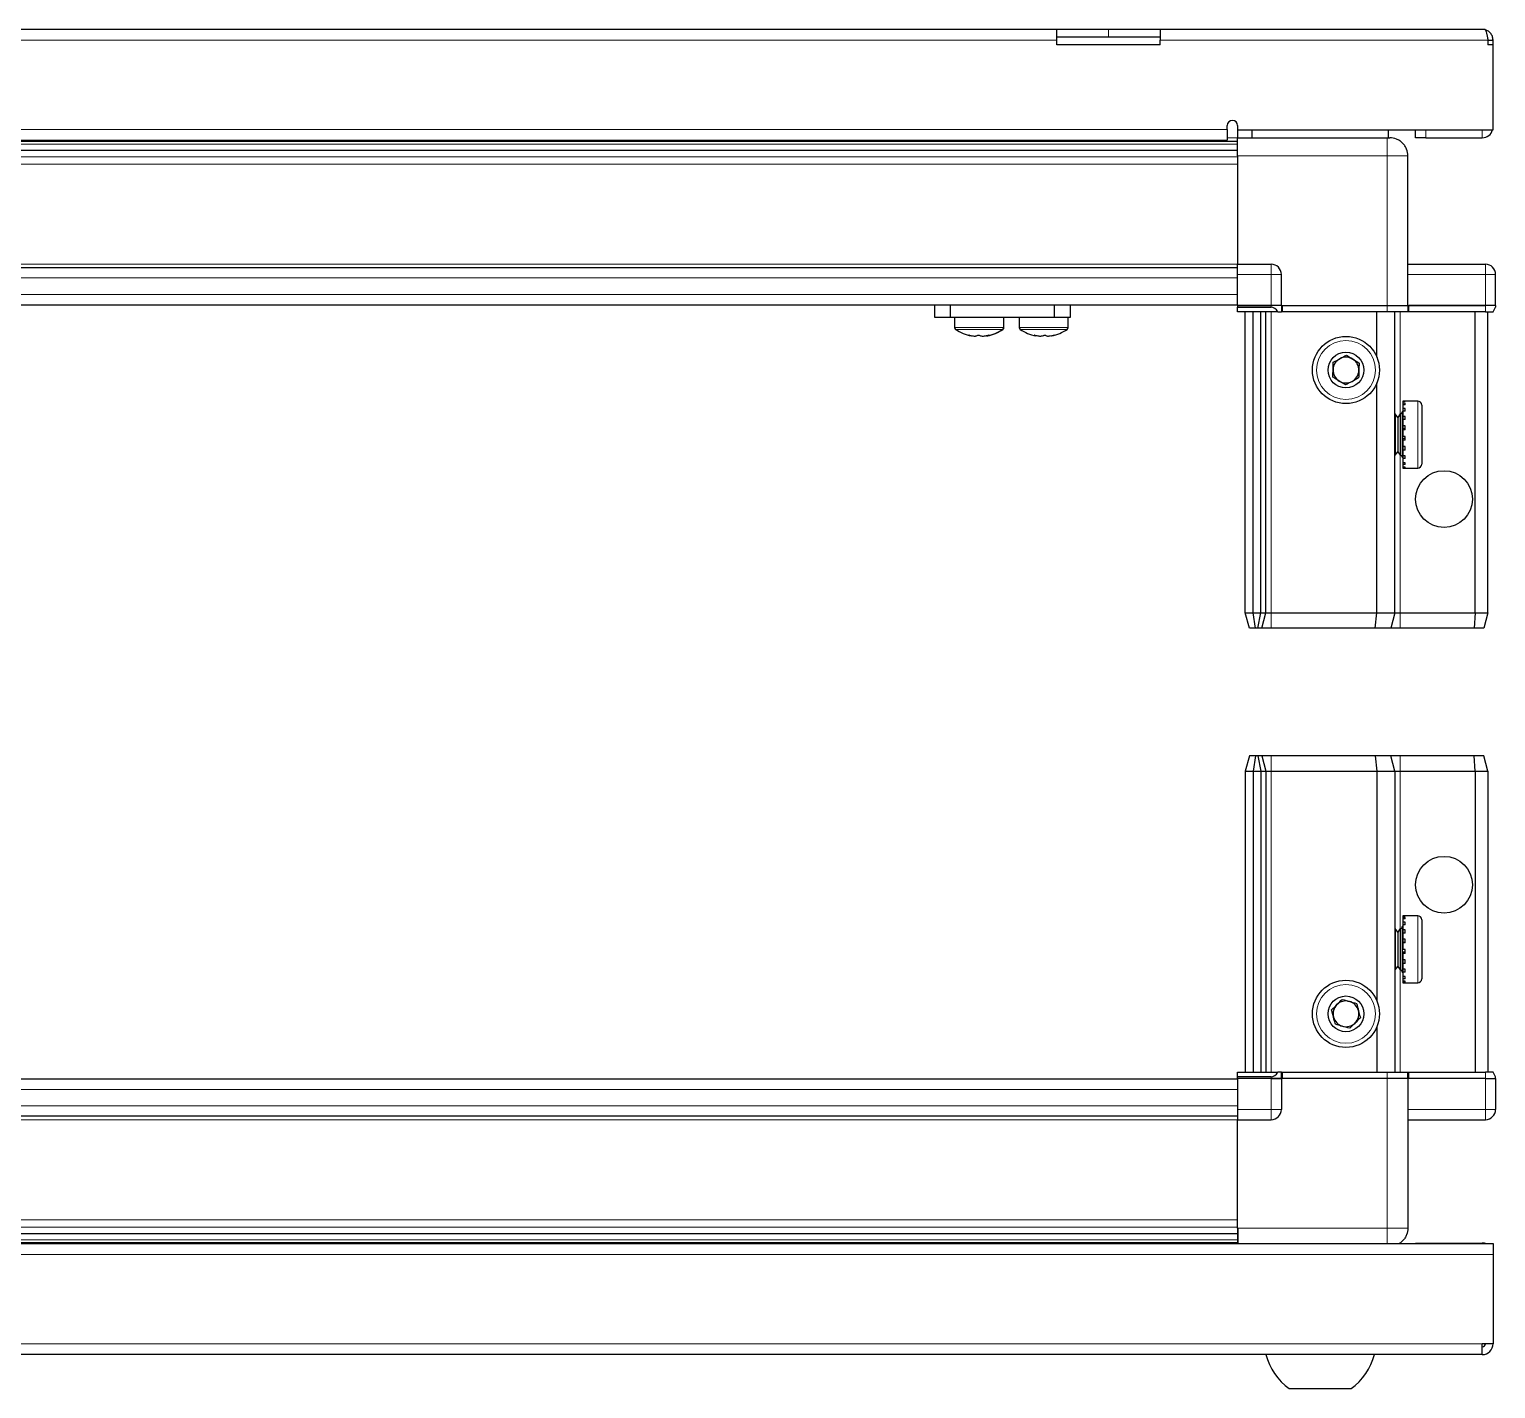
# Model space of a CAD drawing. Header units: millimetres. Extents: x 927 to 2550, y 481 to 1557.
# Drawn here: x 1266.6 to 1550.7, y 481.1 to 744.4 of the extents above; entities that cross this region are included whole.
import ezdxf

# ---------------------------------------------------------------- set-up
doc = ezdxf.new("R2010")
doc.units = ezdxf.units.MM

msp = doc.modelspace()

# ---------------------------------------------------------------- linework, layer by layer
at = {"color": 7, "linetype": 'Continuous', "lineweight": 25}
for p, q in [((1135.67, 744.43), (1465.67, 744.43)), ((1465.67, 742.33), (1465.67, 744.43)), ((1465.67, 744.43), (1475.67, 744.43)), ((1475.67, 744.43), (1485.67, 744.43)), ((1485.67, 744.43), (1485.67, 742.33)), ((1485.67, 744.43), (1548.57, 744.43)), ((1475.67, 742.93), (1465.67, 742.93)), ((1465.67, 741.43), (1465.67, 742.33)), ((1485.67, 741.43), (1465.67, 741.43)), ((1485.67, 742.93), (1475.67, 742.93)), ((1485.67, 741.43), (1485.67, 742.33)), ((1549.17, 742.33), (1549.17, 741.43)), ((1549.17, 742.33), (1550.17, 742.33)), ((1550.17, 741.43), (1549.17, 741.43)), ((1550.17, 741.43), (1550.17, 742.33)), ((1550.17, 724.93), (1550.17, 741.43)), ((1498.67, 725.03), (1498.67, 725.78)), ((1498.67, 725.03), (1498.67, 722.93)), ((1500.67, 725.78), (1500.67, 724.93)), ((1500.67, 724.93), (1550.17, 724.93)), ((1500.67, 724.93), (1500.67, 723.43)), ((1503.42, 724.93), (1503.42, 723.43)), ((1529.92, 723.43), (1529.92, 724.93)), ((1535.17, 723.43), (1535.17, 724.93)), ((1102.67, 722.93), (1498.67, 722.93)), ((1126.79, 722.78), (1474.55, 722.78)), ((1469.17, 722.93), (1469.17, 722.78)), ((1469.29, 722.93), (1469.29, 722.78)), ((1469.47, 722.93), (1469.47, 722.78)), ((1469.97, 722.93), (1469.97, 722.78)), ((1470.37, 722.93), (1470.37, 722.78)), ((1471.22, 722.93), (1471.22, 722.78)), ((1471.79, 722.93), (1471.79, 722.78)), ((1472.9, 722.93), (1472.9, 722.78)), ((1473.59, 722.93), (1473.59, 722.78)), ((1474.55, 722.78), (1474.85, 722.78)), ((1474.85, 722.93), (1474.85, 722.78)), ((1474.85, 722.78), (1474.86, 722.78)), ((1474.86, 722.78), (1475.59, 722.78)), ((1475.12, 722.93), (1475.12, 722.78)), ((1475.59, 722.93), (1475.59, 722.78)), ((1475.59, 722.78), (1476.89, 722.78)), ((1476.79, 722.78), (1500.67, 722.78)), ((1476.89, 722.93), (1476.89, 722.78)), ((1476.98, 722.93), (1476.98, 722.78)), ((1477.6, 722.93), (1477.6, 722.78)), ((1478.8, 722.93), (1478.8, 722.78)), ((1479.43, 722.93), (1479.43, 722.78)), ((1480.41, 722.93), (1480.41, 722.78)), ((1480.88, 722.93), (1480.88, 722.78)), ((1481.55, 722.93), (1481.55, 722.78)), ((1481.83, 722.93), (1481.83, 722.78)), ((1482.12, 722.93), (1482.12, 722.78)), ((1482.17, 722.78), (1482.17, 722.93)), ((1482.17, 722.93), (1482.17, 722.78)), ((1500.67, 723.43), (1529.67, 723.43)), ((1537.17, 723.43), (1535.17, 723.43)), ((1537.17, 723.43), (1548.07, 723.43)), ((1500.67, 720.98), (1100.67, 720.98)), ((1500.67, 720.95), (1100.67, 720.95)), ((1500.67, 719.93), (1500.67, 698.93)), ((1533.67, 690.93), (1533.67, 719.93)), ((1500.67, 698.93), (1507.17, 698.93)), ((1500.67, 696.93), (1500.67, 698.93)), ((1533.67, 698.93), (1548.67, 698.93)), ((1100.67, 698.28), (1500.67, 698.28)), ((1500.67, 690.93), (1500.67, 696.93)), ((1509.17, 690.93), (1509.17, 696.93)), ((1550.67, 690.93), (1550.67, 696.93)), ((1100.67, 691.08), (1500.67, 691.08)), ((1442.02, 688.58), (1442.02, 691.08)), ((1445.02, 691.08), (1445.02, 688.58)), ((1465.22, 688.58), (1465.22, 691.08)), ((1468.22, 691.08), (1468.22, 688.58)), ((1500.67, 690.93), (1507.17, 690.93)), ((1500.67, 690.93), (1500.67, 690.59)), ((1500.67, 690.93), (1500.67, 690.93)), ((1507.17, 690.93), (1500.67, 690.93)), ((1500.67, 689.73), (1500.67, 690.59)), ((1500.67, 690.59), (1500.67, 690.59)), ((1500.67, 690.59), (1507.17, 690.59)), ((1509.17, 690.93), (1507.17, 690.93)), ((1509.17, 690.93), (1509.17, 689.73)), ((1509.17, 690.93), (1509.37, 690.93)), ((1509.37, 690.93), (1529.67, 690.93)), ((1529.67, 690.93), (1533.67, 690.93)), ((1533.67, 690.93), (1533.67, 689.73)), ((1533.67, 690.93), (1533.87, 690.93)), ((1533.87, 690.93), (1548.67, 690.93)), ((1548.67, 690.93), (1533.87, 690.93)), ((1550.67, 690.93), (1548.67, 690.93)), ((1550.17, 689.73), (1550.67, 690.59)), ((1550.67, 690.93), (1550.67, 690.59)), ((1445.02, 688.58), (1442.02, 688.58)), ((1465.22, 688.58), (1445.02, 688.58)), ((1445.87, 688.58), (1445.87, 686.67)), ((1455.37, 686.67), (1455.37, 688.58)), ((1455.42, 686.67), (1455.42, 688.58)), ((1458.37, 688.58), (1458.37, 686.67)), ((1468.22, 688.58), (1465.22, 688.58)), ((1467.87, 686.67), (1467.87, 688.58)), ((1508.5, 689.73), (1500.67, 689.73)), ((1502.17, 631.43), (1502.17, 689.73)), ((1503.67, 631.43), (1503.67, 689.73)), ((1505.17, 631.43), (1505.17, 689.73)), ((1506.17, 631.43), (1506.17, 689.73)), ((1508.5, 689.73), (1509.17, 689.73)), ((1509.37, 689.73), (1509.17, 689.73)), ((1529.67, 689.73), (1509.37, 689.73)), ((1527.67, 680.93), (1527.67, 689.73)), ((1533.67, 689.73), (1529.67, 689.73)), ((1531.17, 631.43), (1531.17, 689.73)), ((1533.87, 689.73), (1533.67, 689.73)), ((1548.67, 689.73), (1533.87, 689.73)), ((1546.67, 631.43), (1546.67, 689.73)), ((1548.67, 689.73), (1550.17, 689.73)), ((1549.17, 631.43), (1549.17, 689.73)), ((1527.67, 631.43), (1527.67, 675.93)), ((1535.57, 672.43), (1532.67, 672.43)), ((1532.67, 672.43), (1532.67, 672.42)), ((1533.17, 672.42), (1532.67, 672.42)), ((1532.67, 672.42), (1532.67, 672.34)), ((1532.67, 672.34), (1532.67, 671.99)), ((1533.17, 672.34), (1532.67, 672.34)), ((1533.17, 671.99), (1532.67, 671.99)), ((1532.67, 671.99), (1532.67, 671.69)), ((1532.67, 671.69), (1532.67, 670.97)), ((1533.17, 671.69), (1532.67, 671.69)), ((1533.17, 670.97), (1532.67, 670.97)), ((1532.67, 670.97), (1532.67, 670.48)), ((1532.67, 670.48), (1532.67, 669.46)), ((1533.17, 670.48), (1532.67, 670.48)), ((1533.17, 672.34), (1533.17, 672.42)), ((1533.17, 671.69), (1533.17, 671.99)), ((1533.17, 670.48), (1533.17, 670.97)), ((1536.37, 671.63), (1536.37, 670.14)), ((1531.21, 669.93), (1531.17, 669.93)), ((1531.69, 669.24), (1531.21, 669.93)), ((1531.21, 669.93), (1531.21, 668.88)), ((1531.21, 668.88), (1531.21, 661.93)), ((1532.17, 669.93), (1531.69, 669.24)), ((1531.69, 669.24), (1531.69, 668.37)), ((1531.69, 668.37), (1531.69, 662.62)), ((1532.17, 669.93), (1532.17, 668.88)), ((1532.17, 668.88), (1532.17, 661.93)), ((1532.67, 670.33), (1532.57, 670.33)), ((1532.57, 670.33), (1532.57, 661.53)), ((1533.17, 669.46), (1532.67, 669.46)), ((1532.67, 669.46), (1532.67, 668.82)), ((1532.67, 668.82), (1532.67, 667.6)), ((1533.17, 668.82), (1532.67, 668.82)), ((1533.17, 667.6), (1532.67, 667.6)), ((1532.67, 667.6), (1532.67, 667.06)), ((1533.17, 668.82), (1533.17, 669.46)), ((1533.17, 666.88), (1533.17, 667.6)), ((1536.37, 670.14), (1536.37, 660.23)), ((1533.17, 667.06), (1532.67, 667.06)), ((1532.67, 666.88), (1532.67, 665.58)), ((1533.17, 666.88), (1532.67, 666.88)), ((1533.17, 665.58), (1532.67, 665.58)), ((1533.17, 665.19), (1532.67, 665.19)), ((1532.67, 665.19), (1532.67, 664.84)), ((1533.17, 664.84), (1532.67, 664.84)), ((1532.67, 664.84), (1532.67, 663.59)), ((1533.17, 664.84), (1533.17, 665.58)), ((1531.17, 661.93), (1531.21, 661.93)), ((1531.21, 661.93), (1531.69, 662.62)), ((1531.69, 662.62), (1532.17, 661.93)), ((1533.17, 663.59), (1532.67, 663.59)), ((1532.67, 663.59), (1532.67, 662.92)), ((1532.67, 662.92), (1532.67, 661.83)), ((1533.17, 662.92), (1532.67, 662.92)), ((1533.17, 661.83), (1532.67, 661.83)), ((1532.67, 661.83), (1532.67, 661.28)), ((1533.17, 662.92), (1533.17, 663.59)), ((1533.17, 661.28), (1533.17, 661.83)), ((1532.57, 661.53), (1532.67, 661.53)), ((1532.67, 661.28), (1532.67, 660.47)), ((1533.17, 661.28), (1532.67, 661.28)), ((1533.17, 660.47), (1532.67, 660.47)), ((1532.67, 660.47), (1532.67, 660.11)), ((1532.67, 660.11), (1532.67, 659.65)), ((1533.17, 660.11), (1532.67, 660.11)), ((1533.17, 659.65), (1532.67, 659.65)), ((1532.67, 659.65), (1532.67, 659.5)), ((1532.67, 659.5), (1532.67, 659.43)), ((1533.17, 659.5), (1532.67, 659.5)), ((1532.67, 659.43), (1535.57, 659.43)), ((1533.17, 660.11), (1533.17, 660.47)), ((1533.17, 659.5), (1533.17, 659.65)), ((1502.17, 631.43), (1503.67, 631.43)), ((1502.98, 628.43), (1502.17, 631.43)), ((1503.67, 631.43), (1505.17, 631.43)), ((1504.13, 628.43), (1503.67, 631.43)), ((1504.63, 628.43), (1505.17, 631.43)), ((1505.17, 631.43), (1506.17, 631.43)), ((1505.37, 628.43), (1506.17, 631.43)), ((1506.17, 631.43), (1507.17, 631.43)), ((1507.17, 631.43), (1527.67, 631.43)), ((1527.34, 628.43), (1527.67, 631.43)), ((1527.67, 631.43), (1531.17, 631.43)), ((1531.17, 631.43), (1530.37, 628.43)), ((1531.17, 631.43), (1532.17, 631.43)), ((1532.17, 631.43), (1546.67, 631.43)), ((1546.67, 631.43), (1546.52, 628.43)), ((1546.67, 631.43), (1549.17, 631.43)), ((1549.17, 631.43), (1548.37, 628.43)), ((1504.13, 628.43), (1502.98, 628.43)), ((1504.63, 628.43), (1504.13, 628.43)), ((1505.37, 628.43), (1504.63, 628.43)), ((1507.17, 628.43), (1505.37, 628.43)), ((1527.34, 628.43), (1507.17, 628.43)), ((1530.37, 628.43), (1527.34, 628.43)), ((1532.17, 628.43), (1530.37, 628.43)), ((1546.52, 628.43), (1532.17, 628.43)), ((1548.37, 628.43), (1546.52, 628.43)), ((1502.98, 603.73), (1502.17, 600.73)), ((1504.13, 603.73), (1502.98, 603.73)), ((1504.13, 603.73), (1503.67, 600.73)), ((1504.63, 603.73), (1504.13, 603.73)), ((1504.63, 603.73), (1505.17, 600.73)), ((1505.37, 603.73), (1504.63, 603.73)), ((1505.37, 603.73), (1506.17, 600.73)), ((1507.17, 603.73), (1505.37, 603.73)), ((1527.34, 603.73), (1507.17, 603.73)), ((1527.34, 603.73), (1527.67, 600.73)), ((1530.37, 603.73), (1527.34, 603.73)), ((1531.17, 600.73), (1530.37, 603.73)), ((1532.17, 603.73), (1530.37, 603.73)), ((1546.52, 603.73), (1532.17, 603.73)), ((1546.67, 600.73), (1546.52, 603.73)), ((1548.37, 603.73), (1546.52, 603.73)), ((1549.17, 600.73), (1548.37, 603.73)), ((1502.17, 600.73), (1503.67, 600.73)), ((1502.17, 600.73), (1502.17, 542.43)), ((1503.67, 600.73), (1505.17, 600.73)), ((1503.67, 600.73), (1503.67, 542.43)), ((1505.17, 600.73), (1506.17, 600.73)), ((1505.17, 600.73), (1505.17, 542.43)), ((1506.17, 600.73), (1506.17, 542.43)), ((1506.17, 600.73), (1507.17, 600.73)), ((1507.17, 600.73), (1527.67, 600.73)), ((1527.67, 600.73), (1527.67, 556.23)), ((1527.67, 600.73), (1531.17, 600.73)), ((1531.17, 600.73), (1531.17, 542.43)), ((1531.17, 600.73), (1532.17, 600.73)), ((1532.17, 600.73), (1546.67, 600.73)), ((1546.67, 600.73), (1546.67, 542.43)), ((1546.67, 600.73), (1549.17, 600.73)), ((1549.17, 600.73), (1549.17, 542.43)), ((1535.57, 572.73), (1532.67, 572.73)), ((1533.17, 572.73), (1532.67, 572.73)), ((1532.67, 572.73), (1532.67, 572.68)), ((1532.67, 572.68), (1532.67, 572.39)), ((1533.17, 572.68), (1532.67, 572.68)), ((1533.17, 572.39), (1532.67, 572.39)), ((1532.67, 572.39), (1532.67, 572.12)), ((1533.17, 572.12), (1532.67, 572.12)), ((1532.67, 572.12), (1532.67, 571.46)), ((1533.17, 571.46), (1532.67, 571.46)), ((1532.67, 571.46), (1532.67, 570.98)), ((1532.67, 570.98), (1532.67, 570.01)), ((1533.17, 570.98), (1532.67, 570.98)), ((1533.17, 572.68), (1533.17, 572.73)), ((1533.17, 572.12), (1533.17, 572.39)), ((1533.17, 570.98), (1533.17, 571.46)), ((1536.37, 571.93), (1536.37, 560.53)), ((1531.21, 570.23), (1531.17, 570.23)), ((1531.69, 569.54), (1531.21, 570.23)), ((1531.21, 570.23), (1531.21, 562.23)), ((1532.17, 570.23), (1531.69, 569.54)), ((1531.69, 569.54), (1531.69, 562.92)), ((1532.17, 570.23), (1532.17, 562.23)), ((1532.67, 570.63), (1532.57, 570.63)), ((1532.57, 570.63), (1532.57, 561.83)), ((1533.17, 570.01), (1532.67, 570.01)), ((1532.67, 570.01), (1532.67, 569.38)), ((1532.67, 569.38), (1532.67, 568.19)), ((1533.17, 569.38), (1532.67, 569.38)), ((1533.17, 568.19), (1532.67, 568.19)), ((1532.67, 568.19), (1532.67, 567.55)), ((1533.17, 569.38), (1533.17, 570.01)), ((1533.17, 567.47), (1533.17, 568.19)), ((1533.17, 567.55), (1532.67, 567.55)), ((1532.67, 567.47), (1532.67, 566.18)), ((1533.17, 567.47), (1532.67, 567.47)), ((1533.17, 566.18), (1532.67, 566.18)), ((1533.17, 565.69), (1532.67, 565.69)), ((1532.67, 565.69), (1532.67, 565.44)), ((1532.67, 565.44), (1532.67, 564.17)), ((1533.17, 565.44), (1532.67, 565.44)), ((1533.17, 565.44), (1533.17, 566.18)), ((1531.21, 562.23), (1531.69, 562.92)), ((1531.69, 562.92), (1532.17, 562.23)), ((1533.17, 564.17), (1532.67, 564.17)), ((1532.67, 564.17), (1532.67, 563.48)), ((1532.67, 563.48), (1532.67, 562.37)), ((1533.17, 563.48), (1532.67, 563.48)), ((1533.17, 563.48), (1533.17, 564.17)), ((1531.17, 562.23), (1531.21, 562.23)), ((1532.57, 561.83), (1532.67, 561.83)), ((1533.17, 562.37), (1532.67, 562.37)), ((1532.67, 562.37), (1532.67, 561.8)), ((1532.67, 561.8), (1532.67, 560.94)), ((1533.17, 561.8), (1532.67, 561.8)), ((1533.17, 560.94), (1532.67, 560.94)), ((1532.67, 560.94), (1532.67, 560.54)), ((1532.67, 560.54), (1532.67, 560.03)), ((1533.17, 560.54), (1532.67, 560.54)), ((1533.17, 560.03), (1532.67, 560.03)), ((1532.67, 560.03), (1532.67, 559.85)), ((1532.67, 559.85), (1532.67, 559.73)), ((1533.17, 559.85), (1532.67, 559.85)), ((1532.67, 559.73), (1535.57, 559.73)), ((1533.17, 561.8), (1533.17, 562.37)), ((1533.17, 560.54), (1533.17, 560.94)), ((1533.17, 559.85), (1533.17, 560.03)), ((1527.67, 551.23), (1527.67, 542.43)), ((1500.67, 541.08), (1100.67, 541.08)), ((1500.67, 541.56), (1500.67, 542.43)), ((1500.67, 542.43), (1508.5, 542.43)), ((1507.17, 541.56), (1500.67, 541.56)), ((1500.67, 541.23), (1500.67, 541.56)), ((1507.17, 541.23), (1500.67, 541.23)), ((1500.67, 541.23), (1500.67, 535.23)), ((1507.17, 541.23), (1509.17, 541.23)), ((1509.17, 541.23), (1507.17, 541.23)), ((1509.17, 542.43), (1508.5, 542.43)), ((1509.17, 541.23), (1509.17, 542.43)), ((1509.17, 542.43), (1509.37, 542.43)), ((1509.37, 541.23), (1509.17, 541.23)), ((1509.17, 541.23), (1509.17, 535.23)), ((1509.37, 542.43), (1529.67, 542.43)), ((1529.67, 541.23), (1509.37, 541.23)), ((1529.67, 542.43), (1533.67, 542.43)), ((1533.67, 541.23), (1529.67, 541.23)), ((1533.67, 541.23), (1533.67, 542.43)), ((1533.67, 542.43), (1533.87, 542.43)), ((1533.87, 541.23), (1533.67, 541.23)), ((1533.67, 541.23), (1533.67, 512.23)), ((1533.87, 542.43), (1548.67, 542.43)), ((1548.67, 541.23), (1533.87, 541.23)), ((1550.17, 542.43), (1548.67, 542.43)), ((1548.67, 541.23), (1550.67, 541.23)), ((1550.67, 541.56), (1550.17, 542.43)), ((1550.67, 541.56), (1550.17, 542.43)), ((1550.67, 541.23), (1550.67, 541.56)), ((1550.67, 541.23), (1550.67, 541.56)), ((1550.67, 541.23), (1550.67, 541.23)), ((1550.67, 541.23), (1550.67, 535.23)), ((1500.67, 535.23), (1500.67, 533.23)), ((1500.67, 533.88), (1100.67, 533.88)), ((1500.67, 533.23), (1507.17, 533.23)), ((1500.67, 512.23), (1500.67, 533.23)), ((1533.67, 533.23), (1548.67, 533.23)), ((1500.82, 509.23), (1500.82, 512.23)), ((1051.17, 509.23), (1550.17, 509.23)), ((1100.67, 511.2), (1500.67, 511.2)), ((1100.67, 511.17), (1500.67, 511.17)), ((1474.55, 509.38), (1126.79, 509.38)), ((1469.18, 509.23), (1469.18, 509.38)), ((1469.35, 509.23), (1469.35, 509.38)), ((1469.56, 509.23), (1469.56, 509.38)), ((1470.12, 509.23), (1470.12, 509.38)), ((1470.54, 509.23), (1470.54, 509.38)), ((1471.43, 509.23), (1471.43, 509.38)), ((1472.02, 509.23), (1472.02, 509.38)), ((1473.16, 509.23), (1473.16, 509.38)), ((1473.86, 509.23), (1473.86, 509.38)), ((1475.14, 509.38), (1474.55, 509.38)), ((1475.87, 509.38), (1475.14, 509.38)), ((1475.14, 509.23), (1475.14, 509.38)), ((1475.14, 509.38), (1475.14, 509.38)), ((1475.31, 509.23), (1475.31, 509.38)), ((1475.81, 509.23), (1475.81, 509.38)), ((1475.87, 509.23), (1475.87, 509.38)), ((1476.79, 509.38), (1475.87, 509.38)), ((1475.87, 509.38), (1475.87, 509.38)), ((1500.67, 509.38), (1476.79, 509.38)), ((1477.16, 509.23), (1477.16, 509.38)), ((1477.87, 509.23), (1477.87, 509.38)), ((1479.05, 509.23), (1479.05, 509.38)), ((1479.65, 509.23), (1479.65, 509.38)), ((1480.6, 509.23), (1480.6, 509.38)), ((1481.05, 509.23), (1481.05, 509.38)), ((1481.67, 509.23), (1481.67, 509.38)), ((1481.91, 509.23), (1481.91, 509.38)), ((1482.15, 509.23), (1482.15, 509.38)), ((1482.17, 509.23), (1482.17, 509.38)), ((1535.17, 509.33), (1535.17, 509.23)), ((1535.17, 509.33), (1548.07, 509.33)), ((1550.17, 509.23), (1550.17, 507.13)), ((1550.17, 507.13), (1550.17, 489.83)), ((1550.17, 489.83), (1548.07, 489.83)), ((1548.07, 487.73), (1548.07, 489.83)), ((1548.07, 487.73), (1053.27, 487.73)), ((1510.67, 481.13), (1522.67, 481.13))]:
    msp.add_line(p, q, dxfattribs=at)
at = {"color": 8, "linetype": 'Continuous', "lineweight": 18}
for p, q in [((1475.67, 744.43), (1475.67, 742.93)), ((1465.67, 742.33), (1135.67, 742.33)), ((1549.17, 742.33), (1485.67, 742.33)), ((1102.67, 725.03), (1498.67, 725.03)), ((1537.17, 724.93), (1537.17, 723.43)), ((1548.07, 724.93), (1548.07, 723.43)), ((1500.67, 722.19), (1100.67, 722.19)), ((1498.67, 723.43), (1500.67, 723.43)), ((1100.67, 719.74), (1500.67, 719.74)), ((1529.67, 719.93), (1500.67, 719.93)), ((1529.67, 690.93), (1529.67, 719.93)), ((1500.67, 718.33), (1100.67, 718.33)), ((1100.67, 698.93), (1500.67, 698.93)), ((1507.17, 696.93), (1507.17, 698.93)), ((1548.67, 698.93), (1548.67, 696.93)), ((1100.67, 696.28), (1500.67, 696.28)), ((1507.17, 696.93), (1500.67, 696.93)), ((1507.17, 690.93), (1507.17, 696.93)), ((1509.17, 696.93), (1507.17, 696.93)), ((1548.67, 696.93), (1533.67, 696.93)), ((1548.67, 690.93), (1548.67, 696.93)), ((1550.67, 696.93), (1548.67, 696.93)), ((1100.67, 693.08), (1500.67, 693.08)), ((1500.67, 690.93), (1500.67, 690.59)), ((1507.17, 690.93), (1507.17, 690.59)), ((1509.37, 690.93), (1509.37, 689.73)), ((1529.67, 690.93), (1529.67, 689.73)), ((1533.87, 690.93), (1533.87, 689.73)), ((1548.67, 690.93), (1548.67, 689.73)), ((1507.17, 631.43), (1507.17, 689.73)), ((1532.17, 669.93), (1532.17, 689.73)), ((1448.08, 686.67), (1445.87, 686.67)), ((1448.19, 686.3), (1446.07, 686.3)), ((1455.37, 686.67), (1448.08, 686.67)), ((1455.18, 686.3), (1448.19, 686.3)), ((1455.23, 686.3), (1455.18, 686.3)), ((1455.42, 686.67), (1455.37, 686.67)), ((1465.88, 686.67), (1458.37, 686.67)), ((1465.76, 686.3), (1458.57, 686.3)), ((1467.68, 686.3), (1465.76, 686.3)), ((1467.87, 686.67), (1465.88, 686.67)), ((1535.57, 672.43), (1535.57, 670.73)), ((1535.57, 670.73), (1535.57, 659.43)), ((1532.17, 631.43), (1532.17, 661.93)), ((1507.17, 628.43), (1507.17, 631.43)), ((1532.17, 631.43), (1532.17, 628.43)), ((1507.17, 603.73), (1507.17, 600.73)), ((1532.17, 600.73), (1532.17, 603.73)), ((1507.17, 600.73), (1507.17, 542.43)), ((1532.17, 600.73), (1532.17, 570.23)), ((1535.57, 572.73), (1535.57, 559.73)), ((1532.17, 562.23), (1532.17, 542.43)), ((1507.17, 541.23), (1507.17, 541.56)), ((1507.17, 541.23), (1507.17, 535.23)), ((1509.37, 542.43), (1509.37, 541.23)), ((1529.67, 541.23), (1529.67, 542.43)), ((1529.67, 541.23), (1529.67, 512.23)), ((1533.87, 542.43), (1533.87, 541.23)), ((1548.67, 541.23), (1548.67, 542.43)), ((1548.67, 541.23), (1548.67, 535.23)), ((1500.67, 539.08), (1100.67, 539.08)), ((1500.67, 535.88), (1100.67, 535.88)), ((1507.17, 535.23), (1500.67, 535.23)), ((1509.17, 535.23), (1507.17, 535.23)), ((1507.17, 535.23), (1507.17, 533.23)), ((1548.67, 535.23), (1533.67, 535.23)), ((1550.67, 535.23), (1548.67, 535.23)), ((1548.67, 533.23), (1548.67, 535.23)), ((1500.67, 533.23), (1100.67, 533.23)), ((1100.67, 513.82), (1500.67, 513.82)), ((1500.67, 512.41), (1100.67, 512.41)), ((1529.67, 512.23), (1500.67, 512.23)), ((1100.67, 509.96), (1500.67, 509.96)), ((1548.07, 509.23), (1548.07, 509.33)), ((1550.17, 507.13), (1051.17, 507.13)), ((1548.07, 489.83), (1053.27, 489.83))]:
    msp.add_line(p, q, dxfattribs=at)
at = {"color": 7, "linetype": 'Continuous', "lineweight": 25, "flags": 128}
msp.add_lwpolyline([(1548.71, 509.23), (1548.48, 509.29), (1548.07, 509.33)], dxfattribs=at)
at = {"color": 7, "linetype": 'Continuous', "lineweight": 25}
for centre, radius in [((1521.67, 678.43), 6.5), ((1521.67, 678.43), 3.46), ((1540.67, 653.43), 5.5), ((1540.67, 578.73), 5.5), ((1521.67, 553.73), 6.5), ((1521.67, 553.73), 3.46)]:
    msp.add_circle(centre, radius, dxfattribs=at)
at = {"color": 8, "linetype": 'Continuous', "lineweight": 18}
for centre in [(1521.67, 678.43), (1521.67, 553.73)]:
    msp.add_circle(centre, 5.7, dxfattribs=at)
at = {"color": 7, "linetype": 'Continuous', "lineweight": 25}
for centre, radius, start, end in [((1499.67, 725.78), 1, 0, 180), ((1548.07, 725.53), 2.1, 270, 343.3985), ((1507.17, 696.93), 2, 0, 90), ((1548.67, 696.93), 2, 0, 90), ((1446.32, 686.67), 0.45, 180, 235.2821), ((1450.62, 692.88), 8, 235.2821, 259.054), ((1450.62, 692.88), 8, 280.846, 304.7179), ((1450.67, 692.88), 8, 280.9211, 304.7179), ((1454.92, 686.67), 0.45, 304.7179, 0), ((1454.97, 686.67), 0.45, 304.7179, 0), ((1458.82, 686.67), 0.45, 180, 235.2821), ((1463.12, 692.88), 8, 235.2821, 258.923), ((1463.12, 692.88), 8, 280.9392, 304.7179), ((1467.42, 686.67), 0.45, 304.7179, 0), ((1521.67, 678.43), 2.5, 118.295, 178.295), ((1521.67, 678.43), 2.5, 58.295, 118.295), ((1521.67, 678.43), 2.5, 358.295, 58.295), ((1521.67, 678.43), 2.5, 178.295, 238.295), ((1521.67, 678.43), 2.5, 238.295, 298.295), ((1521.67, 678.43), 2.5, 298.295, 358.295), ((1535.57, 671.63), 0.8, 360, 90), ((1532.17, 670.33), 0.4, 270, 0), ((1532.17, 661.53), 0.4, 360, 90), ((1535.57, 660.23), 0.8, 270, 0), ((1535.57, 571.93), 0.8, 360, 90), ((1532.17, 570.63), 0.4, 270, 0), ((1532.17, 561.83), 0.4, 360, 90), ((1535.57, 560.53), 0.8, 270, 0), ((1521.67, 553.73), 2.5, 134.6767, 194.6767), ((1521.67, 553.73), 2.5, 74.6767, 134.6767), ((1521.67, 553.73), 2.5, 14.6767, 74.6767), ((1521.67, 553.73), 2.5, 314.6767, 14.6767), ((1521.67, 553.73), 2.5, 194.6767, 254.6767), ((1521.67, 553.73), 2.5, 254.6767, 314.6767), ((1507.17, 535.23), 2, 270, 0), ((1548.67, 535.23), 2, 270, 0), ((1548.07, 489.83), 0.6, 270, 0), ((1548.07, 489.83), 2.1, 270, 0), ((1517.7, 490.75), 11.91, 194.7004, 233.8734), ((1515.65, 490.75), 11.91, 306.1266, 345.2996)]:
    msp.add_arc(centre, radius, start, end, dxfattribs=at)
for centre, start_param, end_param in [((1507.17, 687.13), 5.560451, 6.283185), ((1507.17, 545.02), 3.141593, 3.864327)]:
    msp.add_ellipse(centre, major_axis=(0, 3.46), ratio=0.57735, start_param=start_param, end_param=end_param, dxfattribs=at)
for points, knots in [([(1548.57, 744.43), (1548.62, 744.4), (1548.71, 744.35), (1548.84, 743.95), (1548.97, 743.4), (1549.08, 742.82), (1549.15, 742.45), (1549.17, 742.33)], [0, 0, 0, 0, 0.230255, 0.448522, 0.666786, 0.88505, 1, 1, 1, 1]), ([(1550.17, 742.33), (1550.15, 742.58), (1550.09, 743.07), (1549.7, 743.71), (1549.18, 744.17), (1548.77, 744.29), (1548.58, 744.34)], [0, 0, 0, 0, 0.273243, 0.53226, 0.791273, 1, 1, 1, 1]), ([(1500.67, 719.93), (1500.67, 720.32), (1500.67, 721.11), (1500.67, 722.16), (1500.67, 722.95), (1500.67, 723.37), (1500.67, 723.41), (1500.67, 723.43)], [0, 0, 0, 0, 0.214694, 0.429388, 0.644082, 0.858775, 1, 1, 1, 1]), ([(1529.67, 723.43), (1529.74, 723.43), (1529.87, 723.43), (1530.03, 723.43), (1530.15, 723.43), (1530.16, 723.43), (1530.17, 723.43)], [0, 0, 0, 0, 0.249394, 0.500333, 0.750167, 1, 1, 1, 1]), ([(1533.67, 719.93), (1533.63, 720.37), (1533.55, 721.04), (1533.12, 721.86), (1532.67, 722.42), (1532.1, 722.87), (1531.29, 723.31), (1530.61, 723.38), (1530.17, 723.43)], [0, 0, 0, 0, 0.239457, 0.368361, 0.5, 0.631639, 0.760543, 1, 1, 1, 1]), ([(1449.11, 685.02), (1449.1, 685.02), (1449.06, 685.03), (1448.85, 685.09), (1448.69, 685.16), (1448.63, 685.19), (1448.62, 685.2), (1448.62, 685.2), (1448.63, 685.2), (1448.65, 685.2), (1448.7, 685.19), (1448.93, 685.14), (1449.25, 685.07), (1449.63, 685.02), (1449.91, 685.01), (1450.17, 685.05), (1450.31, 685.12), (1450.44, 685.18), (1450.49, 685.2), (1450.52, 685.2), (1450.54, 685.2), (1450.56, 685.2), (1450.6, 685.19), (1450.73, 685.14), (1450.88, 685.07), (1451.14, 685.02), (1451.49, 685.02), (1451.86, 685.06), (1452.19, 685.13), (1452.42, 685.18), (1452.5, 685.2), (1452.52, 685.2), (1452.53, 685.2), (1452.54, 685.19), (1452.52, 685.18), (1452.36, 685.1), (1452.11, 685.02), (1452.13, 685.02), (1452.13, 685.02)], [0, 0, 0, 0, 0.0245191, 0.1059739, 0.1338421, 0.1478185, 0.1535531, 0.1564027, 0.1592796, 0.1617801, 0.1664773, 0.1816483, 0.2541107, 0.3009981, 0.3355791, 0.3791917, 0.4620214, 0.4826759, 0.486455, 0.4902707, 0.4928167, 0.4953568, 0.4997844, 0.513427, 0.5769545, 0.6409725, 0.679017, 0.7313711, 0.7890832, 0.8180386, 0.8216661, 0.824546, 0.8274502, 0.8308045, 0.8371581, 0.8638539, 0.9698659, 1, 1, 1, 1]), ([(1461.59, 685.03), (1461.61, 685.02), (1461.65, 685.01), (1461.6, 685.04), (1461.48, 685.08), (1461.37, 685.13), (1461.32, 685.16), (1461.29, 685.18), (1461.28, 685.19), (1461.28, 685.2), (1461.28, 685.2), (1461.29, 685.2), (1461.29, 685.2)], [0, 0, 0, 0, 0.117513, 0.319182, 0.655587, 0.780657, 0.858887, 0.909792, 0.960055, 0.979586, 0.994792, 1, 1, 1, 1]), ([(1461.29, 685.2), (1461.29, 685.2), (1461.31, 685.2), (1461.35, 685.19), (1461.5, 685.16), (1461.79, 685.09), (1462.15, 685.04), (1462.48, 685.01), (1462.81, 685.03), (1463.01, 685.09), (1463.18, 685.16), (1463.25, 685.19), (1463.3, 685.2), (1463.32, 685.2), (1463.34, 685.2), (1463.37, 685.2), (1463.41, 685.19), (1463.52, 685.14), (1463.62, 685.07), (1463.83, 685.02), (1464.07, 685.01), (1464.46, 685.05), (1464.82, 685.12), (1465.08, 685.18), (1465.14, 685.2), (1465.16, 685.2), (1465.17, 685.2), (1465.18, 685.2), (1465.17, 685.19), (1465.07, 685.14), (1464.85, 685.07), (1464.63, 685.02), (1464.63, 685.02), (1464.62, 685.02)], [0, 0, 0, 0, 0.003351, 0.008063, 0.021119, 0.079476, 0.149012, 0.192992, 0.237333, 0.333888, 0.366922, 0.38349, 0.390287, 0.393665, 0.397075, 0.40004, 0.405607, 0.423591, 0.509487, 0.565066, 0.606058, 0.657756, 0.755941, 0.780424, 0.784904, 0.789427, 0.792445, 0.795456, 0.800704, 0.816876, 0.89218, 0.968066, 1, 1, 1, 1]), ([(1519.13, 677.06), (1519.15, 677.57), (1519.17, 678.54), (1519.2, 679.5), (1519.22, 679.94)], [0, 0, 0, 0, 0.5346859, 1, 1, 1, 1]), ([(1519.22, 679.94), (1519.67, 680.19), (1520.52, 680.64), (1521.36, 681.1), (1521.76, 681.31)], [0, 0, 0, 0, 0.534686, 1, 1, 1, 1]), ([(1521.76, 681.31), (1521.86, 681.25), (1522.37, 680.93), (1523.22, 680.41), (1523.92, 679.98), (1524.21, 679.79)], [0, 0, 0, 0, 0.133125, 0.637099, 1, 1, 1, 1]), ([(1524.21, 679.79), (1524.2, 679.28), (1524.17, 678.31), (1524.14, 677.36), (1524.13, 676.91)], [0, 0, 0, 0, 0.534686, 1, 1, 1, 1]), ([(1521.59, 675.54), (1521.29, 675.72), (1520.59, 676.15), (1519.75, 676.68), (1519.24, 676.99), (1519.13, 677.06)], [0, 0, 0, 0, 0.362901, 0.866875, 1, 1, 1, 1]), ([(1524.13, 676.91), (1523.67, 676.66), (1522.82, 676.21), (1521.98, 675.75), (1521.59, 675.54)], [0, 0, 0, 0, 0.534686, 1, 1, 1, 1]), ([(1518.89, 554.49), (1519.25, 554.85), (1519.94, 555.53), (1520.62, 556.2), (1520.94, 556.52)], [0, 0, 0, 0, 0.5346859, 1, 1, 1, 1]), ([(1519.62, 551.7), (1519.53, 552.03), (1519.32, 552.83), (1519.07, 553.79), (1518.92, 554.37), (1518.89, 554.49)], [0, 0, 0, 0, 0.362901, 0.866875, 1, 1, 1, 1]), ([(1520.94, 556.52), (1521.44, 556.38), (1522.37, 556.13), (1523.29, 555.87), (1523.73, 555.76)], [0, 0, 0, 0, 0.534686, 1, 1, 1, 1]), ([(1523.73, 555.76), (1523.76, 555.63), (1523.91, 555.06), (1524.16, 554.09), (1524.37, 553.3), (1524.46, 552.96)], [0, 0, 0, 0, 0.1331247, 0.6370994, 1, 1, 1, 1]), ([(1522.4, 550.93), (1521.91, 551.07), (1520.98, 551.32), (1520.05, 551.58), (1519.62, 551.7)], [0, 0, 0, 0, 0.534686, 1, 1, 1, 1]), ([(1524.46, 552.96), (1524.09, 552.6), (1523.4, 551.92), (1522.72, 551.25), (1522.4, 550.93)], [0, 0, 0, 0, 0.534686, 1, 1, 1, 1]), ([(1500.67, 512.23), (1500.67, 511.83), (1500.67, 511.04), (1500.67, 510.02), (1500.67, 509.39), (1500.67, 509.24), (1500.67, 509.23)], [0, 0, 0, 0, 0.32552, 0.65104, 0.97656, 1, 1, 1, 1]), ([(1533.67, 512.23), (1533.63, 511.79), (1533.55, 511.11), (1533.12, 510.29), (1532.66, 509.74), (1532.26, 509.38), (1532, 509.25), (1531.95, 509.23)], [0, 0, 0, 0, 0.363018, 0.558438, 0.758004, 0.95757, 1, 1, 1, 1])]:
    msp.add_open_spline(points, degree=3, knots=knots, dxfattribs=at)
at = {"color": 8, "linetype": 'Continuous', "lineweight": 18}
for points, knots in [([(1529.67, 719.93), (1529.67, 720.37), (1529.67, 721.04), (1529.67, 721.86), (1529.67, 722.42), (1529.67, 722.87), (1529.67, 723.31), (1529.67, 723.38), (1529.67, 723.43)], [0, 0, 0, 0, 0.239457, 0.368361, 0.5, 0.631639, 0.760543, 1, 1, 1, 1]), ([(1529.67, 512.23), (1529.67, 511.79), (1529.67, 511.11), (1529.67, 510.29), (1529.67, 509.74), (1529.67, 509.38), (1529.67, 509.25), (1529.67, 509.23)], [0, 0, 0, 0, 0.3630185, 0.5584377, 0.7580039, 0.9575702, 1, 1, 1, 1])]:
    msp.add_open_spline(points, degree=3, knots=knots, dxfattribs=at)
for points in [[(1533.67, 719.93), (1533.61, 719.93), (1533.49, 719.93), (1532.57, 719.93), (1531.24, 719.93), (1530.2, 719.93), (1529.67, 719.93)], [(1533.67, 512.23), (1533.61, 512.23), (1533.49, 512.23), (1532.57, 512.23), (1531.24, 512.23), (1530.2, 512.23), (1529.67, 512.23)]]:
    msp.add_open_spline(points, degree=3, dxfattribs=at)

doc.saveas('drawing.dxf')
